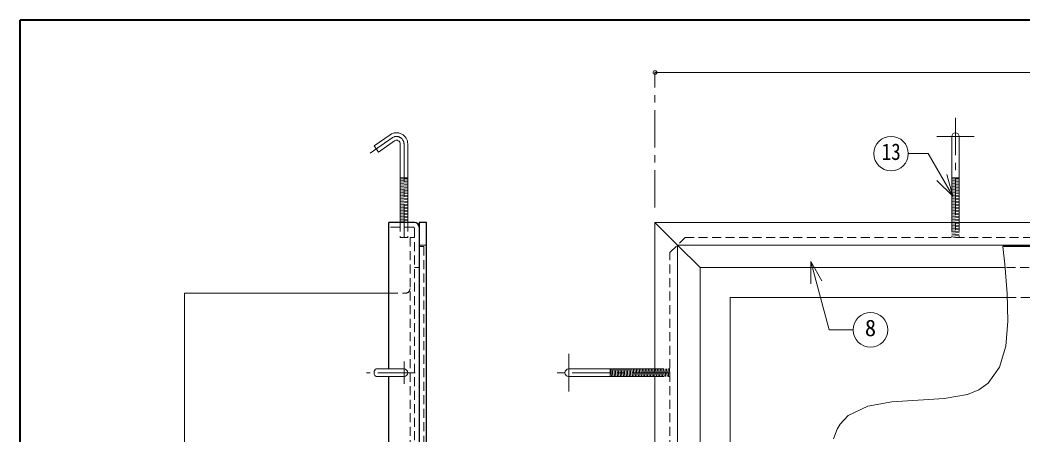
# Model space of a CAD drawing. Units: millimetres at full size, sheet at 1:5; details may follow other scales. Extents: x -1062 to 963, y -702 to 703.
# Drawn here: x -1062 to -395, y 426 to 703 of the extents above; entities that cross this region are included whole.
import ezdxf
from ezdxf.enums import TextEntityAlignment as Align

# ---------------------------------------------------------------- set-up
doc = ezdxf.new("R2010")
doc.units = ezdxf.units.MM
doc.header["$LTSCALE"] = 5
doc.header["$PDMODE"] = 32
doc.header["$PDSIZE"] = 2.5
doc.linetypes.add('CHAIN1', pattern=[8, 5, -1, 1, -1])
doc.linetypes.add('DASHED1', pattern=[1.8, 1.2, -0.6])
doc.layers.add('0-A', color=4, linetype='Continuous', lineweight=9)
doc.styles.add('ＭＳ ゴシック', font='')
doc.styles.get('ＭＳ ゴシック').set_extended_font_data('MS Gothic')

msp = doc.modelspace()

# ---------------------------------------------------------------- linework, layer by layer
at = {"layer": '0-A', "color": 1, "lineweight": 40}
for p in [(-1062.398, -702.491), (962.602, 702.509)]:
    msp.add_line(p, (-1062.398, 702.509), dxfattribs=at)
at = {"layer": '0-A', "linetype": 'CHAIN1'}
for p, q in [((-639.898, 577.509), (-639.898, 667.509)), ((-439.898, 637.408), (-439.898, 557.509)), ((-814.766, 624), (-829.491, 613.689)), ((-427.398, 624.908), (-452.398, 624.908)), ((-806.898, 619.904), (-806.898, 557.509)), ((-806.898, 475.009), (-806.898, 460.009)), ((-697.297, 480.009), (-697.297, 455.009)), ((-799.398, 467.509), (-831.83, 467.509)), ((-629.898, 467.509), (-709.797, 467.509))]:
    msp.add_line(p, q, dxfattribs=at)
at = {"layer": '0-A'}
for p, q in [((-639.898, 667.509), (260.102, 667.509)), ((-804.398, 597.408), (-809.398, 597.408)), ((-809.398, 596.538), (-804.398, 596.946)), ((-809.398, 595.535), (-804.398, 595.943)), ((-809.398, 594.531), (-804.398, 594.94)), ((-437.398, 597.408), (-442.398, 597.408)), ((-442.398, 596.538), (-437.398, 596.946)), ((-442.398, 595.535), (-437.398, 595.943)), ((-442.398, 594.531), (-437.398, 594.94)), ((-809.398, 593.528), (-804.398, 593.936)), ((-809.398, 592.525), (-804.398, 592.933)), ((-809.398, 591.521), (-804.398, 591.93)), ((-809.398, 590.518), (-804.398, 590.926)), ((-809.398, 589.515), (-804.398, 589.923)), ((-809.398, 588.511), (-804.398, 588.92)), ((-809.398, 587.508), (-804.398, 587.916)), ((-442.398, 593.528), (-437.398, 593.936)), ((-442.398, 592.525), (-437.398, 592.933)), ((-442.398, 591.521), (-437.398, 591.93)), ((-442.398, 590.518), (-437.398, 590.926)), ((-442.398, 589.515), (-437.398, 589.923)), ((-442.398, 588.511), (-437.398, 588.92)), ((-442.398, 587.508), (-437.398, 587.916)), ((-809.398, 586.505), (-804.398, 586.913)), ((-809.398, 585.501), (-804.398, 585.91)), ((-809.398, 584.498), (-804.398, 584.906)), ((-809.398, 583.495), (-804.398, 583.903)), ((-809.398, 582.491), (-804.398, 582.9)), ((-809.398, 581.488), (-804.398, 581.896)), ((-809.398, 580.485), (-804.398, 580.893)), ((-442.398, 586.505), (-437.398, 586.913)), ((-442.398, 585.501), (-437.398, 585.91)), ((-442.398, 584.498), (-437.398, 584.906)), ((-442.398, 583.495), (-437.398, 583.903)), ((-442.398, 582.491), (-437.398, 582.9)), ((-442.398, 581.488), (-437.398, 581.896)), ((-442.398, 580.485), (-437.398, 580.893)), ((-809.398, 579.481), (-804.398, 579.89)), ((-809.398, 578.478), (-804.398, 578.886)), ((-809.398, 577.475), (-804.398, 577.883)), ((-809.398, 576.471), (-804.398, 576.88)), ((-809.398, 575.468), (-804.398, 575.876)), ((-809.398, 574.465), (-804.398, 574.873)), ((-442.398, 579.481), (-437.398, 579.89)), ((-442.398, 578.478), (-437.398, 578.886)), ((-442.398, 577.475), (-437.398, 577.883)), ((-442.398, 576.471), (-437.398, 576.88)), ((-442.398, 575.468), (-437.398, 575.876)), ((-442.398, 574.465), (-437.398, 574.873)), ((-809.398, 573.461), (-804.398, 573.87)), ((-809.398, 572.458), (-804.398, 572.866)), ((-809.398, 571.455), (-804.398, 571.863)), ((-809.398, 570.451), (-804.398, 570.86)), ((-809.398, 569.448), (-804.398, 569.856)), ((-809.398, 568.445), (-804.398, 568.853)), ((-808.565, 567.509), (-804.398, 567.85)), ((-442.398, 573.461), (-437.398, 573.87)), ((-442.398, 572.458), (-437.398, 572.866)), ((-442.398, 571.455), (-437.398, 571.863)), ((-442.398, 570.451), (-437.398, 570.86)), ((-442.398, 569.448), (-437.398, 569.856)), ((-442.398, 568.445), (-437.398, 568.853)), ((-441.565, 567.509), (-437.398, 567.85)), ((-609.898, 537.509), (-624.898, 552.509)), ((-952.898, 317.509), (-952.898, 520.509)), ((-952.898, 520.509), (-816.898, 520.509)), ((-405.45, 517.509), (-589.898, 517.509)), ((-589.898, 419.009), (-589.898, 517.509)), ((-669.797, 470.009), (-669.797, 465.009)), ((-668.927, 465.009), (-669.335, 470.009)), ((-667.923, 465.009), (-668.332, 470.009)), ((-666.92, 465.009), (-667.328, 470.009)), ((-665.917, 465.009), (-666.325, 470.009)), ((-664.913, 465.009), (-665.322, 470.009)), ((-663.91, 465.009), (-664.318, 470.009)), ((-662.907, 465.009), (-663.315, 470.009)), ((-661.903, 465.009), (-662.312, 470.009)), ((-660.9, 465.009), (-661.308, 470.009)), ((-659.897, 465.009), (-660.305, 470.009)), ((-658.893, 465.009), (-659.302, 470.009)), ((-657.89, 465.009), (-658.298, 470.009)), ((-656.887, 465.009), (-657.295, 470.009)), ((-655.883, 465.009), (-656.292, 470.009)), ((-654.88, 465.009), (-655.288, 470.009)), ((-653.877, 465.009), (-654.285, 470.009)), ((-652.873, 465.009), (-653.282, 470.009)), ((-651.87, 465.009), (-652.278, 470.009)), ((-650.867, 465.009), (-651.275, 470.009)), ((-649.863, 465.009), (-650.272, 470.009)), ((-648.86, 465.009), (-649.269, 470.009)), ((-647.857, 465.009), (-648.265, 470.009)), ((-646.853, 465.009), (-647.262, 470.009)), ((-645.85, 465.009), (-646.259, 470.009)), ((-644.847, 465.009), (-645.255, 470.009)), ((-643.843, 465.009), (-644.252, 470.009)), ((-642.84, 465.009), (-643.249, 470.009)), ((-641.837, 465.009), (-642.245, 470.009)), ((-640.833, 465.009), (-641.242, 470.009)), ((-639.898, 465.842), (-640.239, 470.009))]:
    msp.add_line(p, q, dxfattribs=at)
at = {"layer": '0-A', "color": 7, "lineweight": 18}
for p, q in [((-816.2, 626.048), (-826.83, 618.605)), ((-442.398, 624.908), (-442.398, 567.509)), ((-437.398, 624.908), (-437.398, 567.509)), ((-809.398, 619.904), (-809.398, 567.509)), ((-804.398, 619.904), (-804.398, 567.509)), ((-471.311, 613.476), (-458.19, 613.476)), ((-441.769, 585.033), (-458.19, 613.476)), ((-441.769, 585.033), (-452.375, 595.64)), ((-441.769, 585.033), (-445.651, 599.522)), ((260.102, 567.509), (-639.898, 567.509)), ((-639.898, 567.509), (-639.898, 317.509)), ((245.102, 552.509), (-624.898, 552.509)), ((-536.254, 541.704), (-536.254, 526.704)), ((-536.254, 541.704), (-528.754, 528.713)), ((-536.254, 541.704), (-524.022, 496.053)), ((-524.022, 496.053), (-507.974, 496.053)), ((-806.898, 470.009), (-825.396, 470.009)), ((-697.297, 470.009), (-639.898, 470.009)), ((-806.898, 465.009), (-825.396, 465.009)), ((-697.297, 465.009), (-639.898, 465.009))]:
    msp.add_line(p, q, dxfattribs=at)
at = {"layer": '0-A', "color": 5, "lineweight": 25}
for p, q in [((-799.898, 567.509), (-816.898, 567.509)), ((-816.898, 470.009), (-816.898, 567.509)), ((-791.898, 567.509), (-796.898, 567.509)), ((-796.898, 567.509), (-796.898, 317.509)), ((-791.898, 317.509), (-791.898, 567.509)), ((244.102, 551.509), (-408.356, 551.509)), ((-816.898, 357.509), (-816.898, 465.009))]:
    msp.add_line(p, q, dxfattribs=at)
at = {"layer": '0-A', "linetype": 'DASHED1'}
for p, q in [((-809.398, 567.509), (-809.398, 557.509)), ((-804.398, 567.509), (-804.398, 557.509)), ((-442.398, 567.441), (-441.565, 567.509)), ((-442.398, 567.509), (-442.398, 557.509)), ((-437.398, 567.509), (-437.398, 557.509)), ((-442.398, 566.438), (-437.398, 566.846)), ((-442.398, 565.435), (-437.398, 565.843)), ((-442.398, 564.431), (-437.398, 564.84)), ((-442.398, 563.428), (-437.398, 563.836)), ((-442.398, 562.425), (-437.398, 562.833)), ((-442.398, 561.421), (-437.398, 561.83)), ((-442.398, 560.418), (-437.398, 560.826)), ((-804.398, 557.509), (-809.398, 557.509)), ((-442.398, 559.415), (-437.398, 559.823)), ((-442.398, 558.411), (-437.398, 558.82)), ((-441.157, 557.509), (-437.398, 557.816)), ((-793.698, 551.509), (-796.898, 551.509)), ((-793.698, 551.509), (-793.698, 317.509)), ((230.102, 537.509), (-406.96, 537.509)), ((-816.898, 520.509), (-805.898, 520.509)), ((-405.45, 517.509), (210.102, 517.509)), ((-639.898, 470.009), (-629.898, 470.009)), ((-638.827, 465.009), (-639.235, 470.009)), ((-637.823, 465.009), (-638.232, 470.009)), ((-636.82, 465.009), (-637.229, 470.009)), ((-635.817, 465.009), (-636.225, 470.009)), ((-634.813, 465.009), (-635.222, 470.009)), ((-633.81, 465.009), (-634.219, 470.009)), ((-632.807, 465.009), (-633.215, 470.009)), ((-631.803, 465.009), (-632.212, 470.009)), ((-630.8, 465.009), (-631.209, 470.009)), ((-629.898, 466.25), (-630.205, 470.009)), ((-639.83, 465.009), (-639.898, 465.842)), ((-639.898, 465.009), (-629.898, 465.009))]:
    msp.add_line(p, q, dxfattribs=at)
at = {"layer": '0-A', "color": 7, "linetype": 'DASHED1', "lineweight": 18}
for p, q in [((-800.898, 564.509), (-816.898, 564.509)), ((-799.898, 563.509), (-799.898, 317.509)), ((-791.898, 552.509), (-796.898, 552.509)), ((-796.898, 537.509), (-799.898, 537.509))]:
    msp.add_line(p, q, dxfattribs=at)
at = {"layer": '0-A', "color": 7, "lineweight": 18}
for points in [[(-813.332, 621.952), (-823.962, 614.509), (-826.83, 618.605)], [(-639.898, 567.509), (-624.898, 552.509), (-624.898, 317.509)], [(-408.356, 551.509), (-407.16, 539.902), (-405.52, 520.298), (-405.053, 501.832), (-406.501, 485.222), (-410.605, 471.189), (-418.108, 460.453), (-424.31, 456.019), (-431.827, 453.037), (-447.344, 450.327), (-464.685, 449.251), (-482.21, 448.133), (-498.277, 445.297), (-511.247, 439.067), (-516.703, 433.237), (-518.606, 429.912), (-521.135, 423.397)]]:
    msp.add_lwpolyline(points, dxfattribs=at)
at = {"layer": '0-A', "linetype": 'DASHED1'}
for points in [[(-799.898, 557.509), (-802.898, 557.509), (-802.898, 419.009)], [(-629.898, 317.509), (-629.898, 547.509), (-619.898, 557.509), (240.102, 557.509)]]:
    msp.add_lwpolyline(points, dxfattribs=at)
at = {"layer": '0-A'}
msp.add_lwpolyline([(-609.898, 383.571), (-609.898, 537.509), (-406.96, 537.509)], dxfattribs=at)
at = {"layer": '0-A', "color": 7, "lineweight": 18}
for centre in [(-482.811, 613.476), (-496.474, 496.053)]:
    msp.add_circle(centre, 11.5, dxfattribs=at)
for centre, radius, start, end in [((-811.898, 619.904), 7.5, 0, 125), ((-439.898, 624.908), 2.5, 0, 180), ((-811.898, 619.904), 2.5, 0, 125), ((-806.898, 467.509), 2.5, 270, 90), ((-697.297, 467.509), 2.5, 90, 270)]:
    msp.add_arc(centre, radius, start, end, dxfattribs=at)
at = {"layer": '0-A', "linetype": 'CHAIN1'}
msp.add_arc((-811.898, 619.904), 5, 0, 125, dxfattribs=at)
at = {"layer": '0-A', "color": 5, "lineweight": 25}
msp.add_arc((-799.898, 564.509), 3, 0, 90, dxfattribs=at)
at = {"layer": '0-A', "color": 7, "linetype": 'DASHED1', "lineweight": 18}
msp.add_arc((-800.898, 563.509), 1, 0, 90, dxfattribs=at)
at = {"layer": '0-A', "linetype": 'DASHED1'}
msp.add_arc((-805.898, 523.509), 3, 270, 0, dxfattribs=at)
at = {"layer": '0-A', "color": 7, "lineweight": 18}
msp.add_ellipse((-825.386, 467.509), major_axis=(0, -2.5), ratio=0.57, start_param=3.1415927, end_param=6.2831853, dxfattribs=at)
at = {"layer": '0-A'}
msp.add_point((-639.898, 667.509), dxfattribs=at)

# ---------------------------------------------------------------- texts
at = {"layer": '0-A', "color": 7, "style": 'ＭＳ ゴシック', "width": 0.85}
msp.add_text('13', height=11, dxfattribs=at).set_placement((-489.061, 605.976), align=Align.BOTTOM_LEFT)
at = {"layer": '0-A', "color": 7, "style": 'ＭＳ ゴシック'}
msp.add_text('8', height=11, dxfattribs=at).set_placement((-500.224, 488.553), align=Align.BOTTOM_LEFT)

doc.saveas('drawing.dxf')
